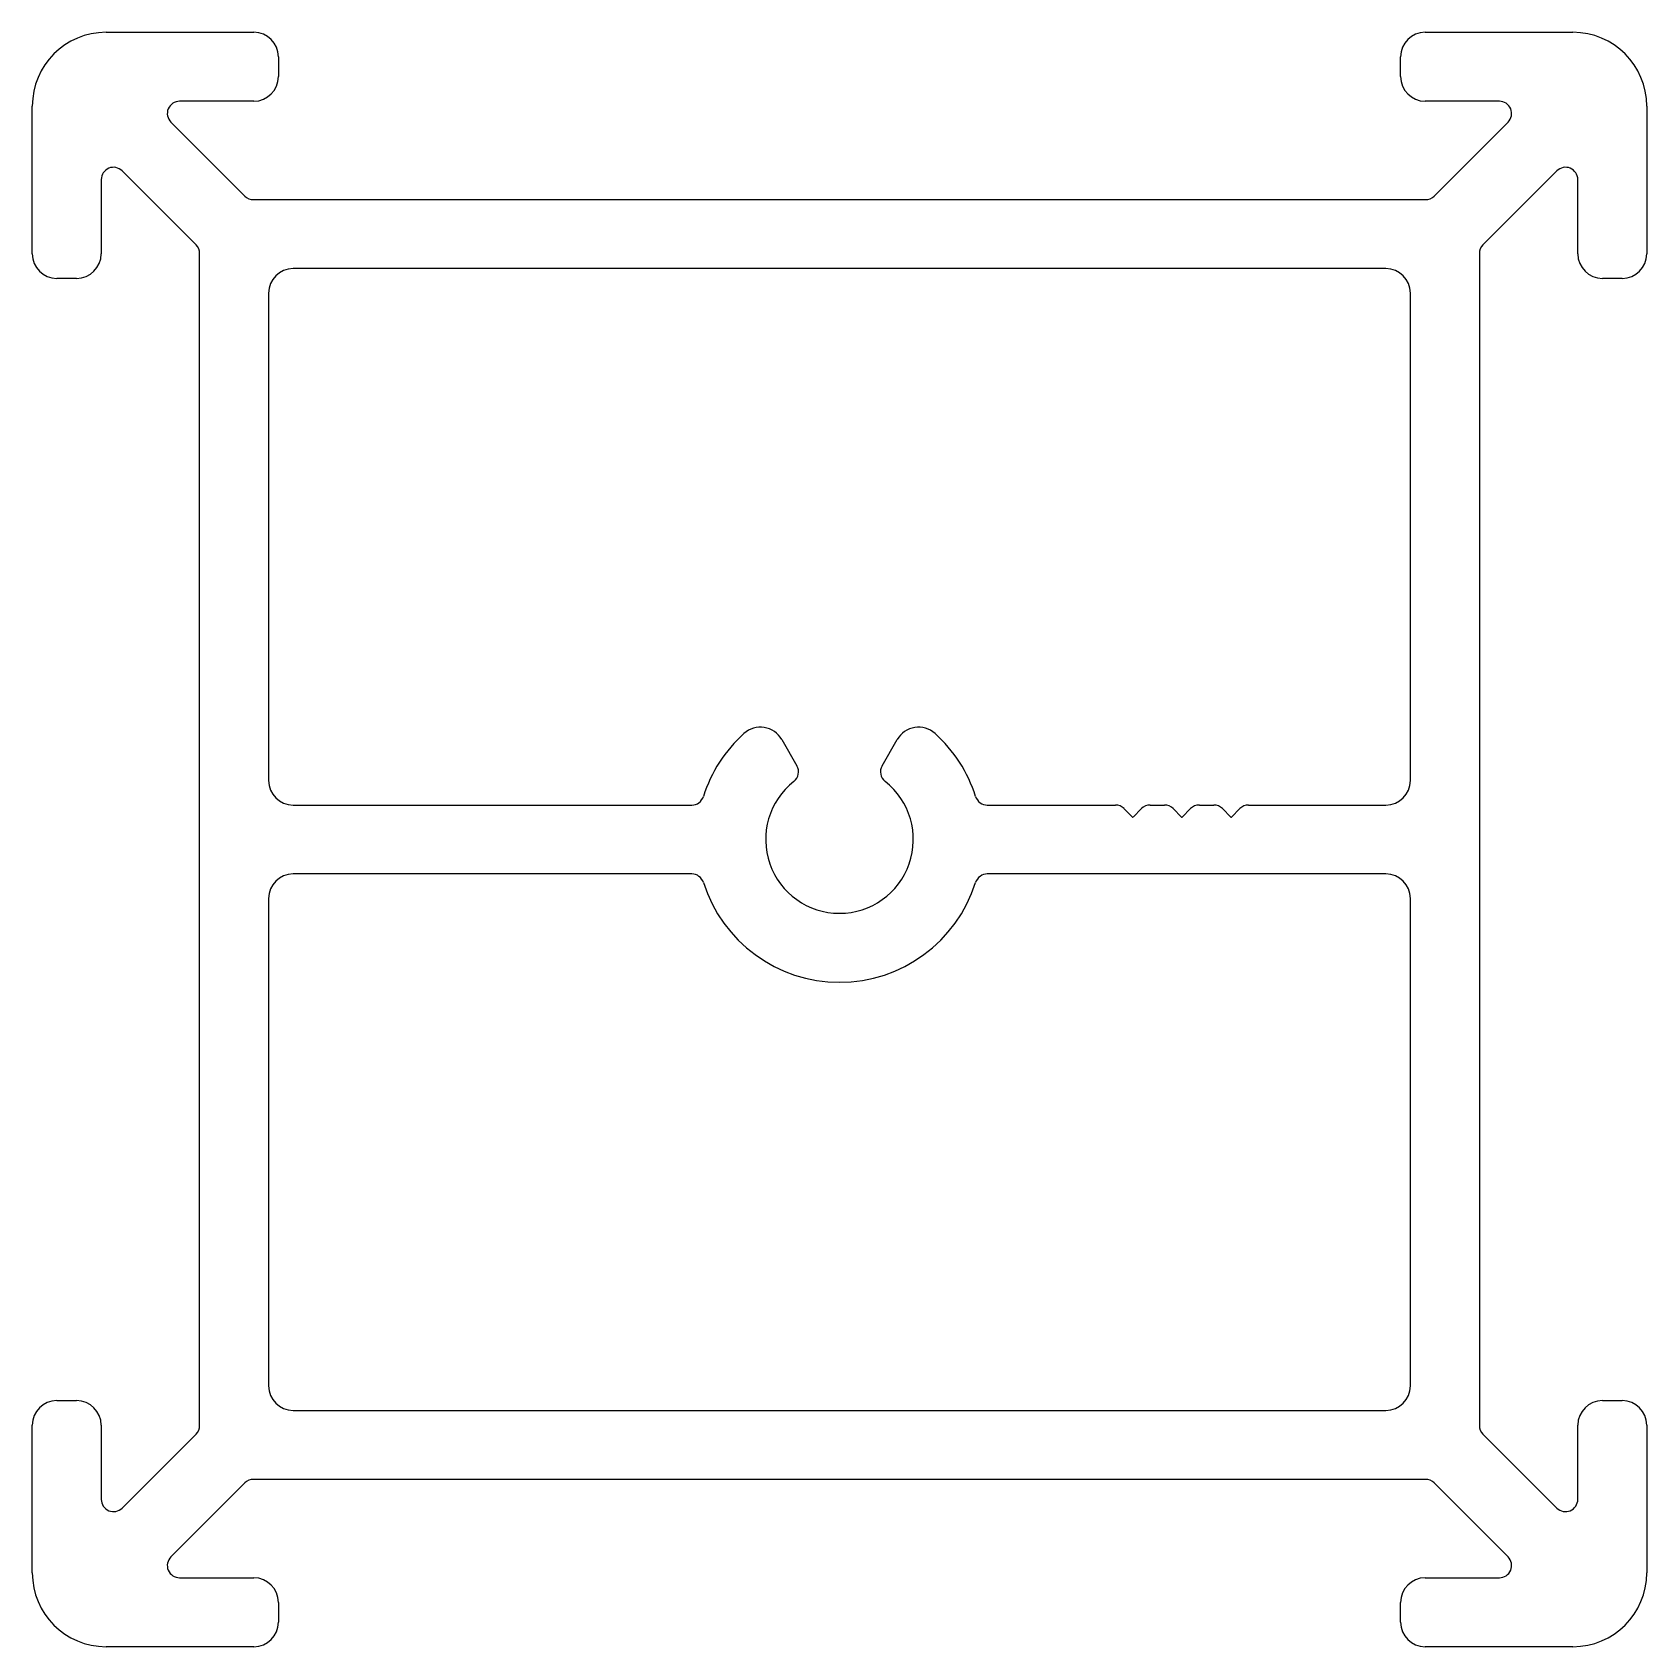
# Model space of a CAD drawing. Extents: x -16.4 to 16.4, y 0.3 to 33.1.
import ezdxf

# ---------------------------------------------------------------- set-up
doc = ezdxf.new("R2010")
doc.units = 0
doc.layers.get('0').update_dxf_attribs({"linetype": 'CONTINUOUS'})

msp = doc.modelspace()

# ---------------------------------------------------------------- linework, layer by layer
at = {"color": 7}
for p, q in [((-14.88, 33.089), (-11.88, 33.089)), ((11.92, 33.089), (14.92, 33.089)), ((-11.38, 32.589), (-11.38, 32.189)), ((11.42, 32.189), (11.42, 32.589)), ((-16.38, 28.589), (-16.38, 31.589)), ((-11.88, 31.689), (-13.387, 31.689)), ((13.426, 31.689), (11.92, 31.689)), ((16.42, 31.589), (16.42, 28.589)), ((-13.563, 31.262), (-12.063, 29.762)), ((12.103, 29.762), (13.603, 31.262)), ((-13.053, 28.772), (-14.553, 30.272)), ((14.593, 30.272), (13.093, 28.772)), ((-14.98, 30.096), (-14.98, 28.589)), ((15.02, 28.589), (15.02, 30.096)), ((-11.887, 29.689), (11.926, 29.689)), ((-12.98, 4.783), (-12.98, 28.596)), ((13.02, 28.596), (13.02, 4.783)), ((11.12, 28.289, -0.168), (-11.08, 28.289, -0.168)), ((-15.48, 28.089), (-15.88, 28.089)), ((15.92, 28.089), (15.52, 28.089)), ((-11.58, 27.789, -0.168), (-11.58, 17.889, -0.168)), ((11.62, 17.889, -0.168), (11.62, 27.789, -0.168)), ((-1.154, 18.722, -0.168), (-0.846, 18.189, -0.168)), ((0.886, 18.189, -0.168), (1.194, 18.722, -0.168)), ((-11.08, 17.389, -0.168), (-2.983, 17.389, -0.168)), ((3.023, 17.389, -0.168), (5.624, 17.389, -0.168)), ((6.331, 17.389, -0.168), (6.624, 17.389, -0.168)), ((7.331, 17.389, -0.168), (7.623, 17.389, -0.168)), ((8.331, 17.389, -0.168), (11.12, 17.389, -0.168)), ((5.8, 17.316, -0.168), (5.971, 17.145, -0.168)), ((5.983, 17.145, -0.168), (6.154, 17.316, -0.168)), ((6.8, 17.316, -0.168), (6.971, 17.145, -0.168)), ((6.983, 17.145, -0.168), (7.154, 17.316, -0.168)), ((7.8, 17.316, -0.168), (7.971, 17.145, -0.168)), ((7.983, 17.145, -0.168), (8.154, 17.316, -0.168)), ((-2.983, 15.989), (-11.08, 15.989)), ((11.12, 15.989), (3.023, 15.989)), ((-11.58, 15.489), (-11.58, 5.589)), ((11.62, 5.589), (11.62, 15.489)), ((-15.88, 5.289), (-15.48, 5.289)), ((15.52, 5.289), (15.92, 5.289)), ((-11.08, 5.089), (11.12, 5.089)), ((-16.38, 1.789), (-16.38, 4.789)), ((-14.98, 4.789), (-14.98, 3.283)), ((-14.553, 3.106), (-13.053, 4.606)), ((13.093, 4.606), (14.593, 3.106)), ((15.02, 3.283), (15.02, 4.789)), ((16.42, 4.789), (16.42, 1.789)), ((-12.063, 3.616), (-13.563, 2.116)), ((11.926, 3.689), (-11.887, 3.689)), ((13.603, 2.116), (12.103, 3.616)), ((-13.387, 1.689), (-11.88, 1.689)), ((11.92, 1.689), (13.426, 1.689)), ((-11.38, 1.189), (-11.38, 0.789)), ((11.42, 0.789), (11.42, 1.189)), ((-11.88, 0.289), (-14.88, 0.289)), ((14.92, 0.289), (11.92, 0.289))]:
    msp.add_line(p, q, dxfattribs=at)
for centre, radius, start, end in [((-14.88, 31.589), 1.5, 90, 180), ((-11.88, 32.589), 0.5, 0, 90), ((11.92, 32.589), 0.5, 90, 180), ((14.92, 31.589), 1.5, 0, 90), ((-11.88, 32.189), 0.5, 270, 0), ((11.92, 32.189), 0.5, 180, 270), ((-13.387, 31.439), 0.25, 90, 225), ((13.426, 31.439), 0.25, 315, 90), ((-14.73, 30.096), 0.25, 45, 180), ((14.77, 30.096), 0.25, 360, 135), ((-11.887, 29.939), 0.25, 225, 270), ((11.926, 29.939), 0.25, 270, 315), ((-15.88, 28.589), 0.5, 180, 270), ((-15.48, 28.589), 0.5, 270, 0), ((-13.23, 28.596), 0.25, 360, 45), ((13.27, 28.596), 0.25, 135, 180), ((15.52, 28.589), 0.5, 180, 270), ((15.92, 28.589), 0.5, 270, 360), ((-11.08, 27.789, -0.168), 0.5, 90, 180), ((11.12, 27.789, -0.168), 0.5, 0, 90), ((0.02, 16.689, -0.168), 2.9, 132.0247, 162.447), ((-1.587, 18.472, -0.168), 0.5, 30, 132.0247), ((1.627, 18.472, -0.168), 0.5, 47.9753, 150), ((0.02, 16.689, -0.168), 2.9, 17.553, 47.9753), ((-1.063, 18.064, -0.168), 0.25, 308.2132, 30), ((1.102, 18.064, -0.168), 0.25, 150, 231.7868), ((-11.08, 17.889, -0.168), 0.5, 180, 270), ((0.02, 16.689, -0.168), 1.5, 128.2132, 51.7868), ((11.12, 17.889, -0.168), 0.5, 270, 0), ((-2.983, 17.639, -0.168), 0.25, 270, 342.447), ((3.023, 17.639, -0.168), 0.25, 197.553, 270), ((5.624, 17.139, -0.168), 0.25, 45, 90), ((6.331, 17.139, -0.168), 0.25, 90, 135), ((6.624, 17.139, -0.168), 0.25, 45, 90), ((7.331, 17.139, -0.168), 0.25, 90, 135), ((7.623, 17.139, -0.168), 0.25, 45, 90), ((8.331, 17.139, -0.168), 0.25, 90, 135), ((5.977, 17.15, -0.168), 0.008, 225, 315), ((6.977, 17.15, -0.168), 0.008, 225, 315), ((7.977, 17.15, -0.168), 0.008, 225, 315), ((-11.08, 15.489), 0.5, 90, 180), ((-2.983, 15.739), 0.25, 17.553, 90), ((0.02, 16.689), 2.9, 197.553, 342.447), ((3.023, 15.739), 0.25, 90, 162.447), ((11.12, 15.489), 0.5, 0, 90), ((-11.08, 5.589), 0.5, 180, 270), ((11.12, 5.589), 0.5, 270, 0), ((-15.88, 4.789), 0.5, 90, 180), ((-15.48, 4.789), 0.5, 360, 90), ((15.52, 4.789), 0.5, 90, 180), ((15.92, 4.789), 0.5, 0, 90), ((-13.23, 4.783), 0.25, 315, 0), ((13.27, 4.783), 0.25, 180, 225), ((-11.887, 3.439), 0.25, 90, 135), ((11.926, 3.439), 0.25, 45, 90), ((-14.73, 3.283), 0.25, 180, 315), ((14.77, 3.283), 0.25, 225, 0), ((-13.387, 1.939), 0.25, 135, 270), ((13.426, 1.939), 0.25, 270, 45), ((-14.88, 1.789), 1.5, 180, 270), ((-11.88, 1.189), 0.5, 360, 90), ((11.92, 1.189), 0.5, 90, 180), ((14.92, 1.789), 1.5, 270, 0), ((-11.88, 0.789), 0.5, 270, 0), ((11.92, 0.789), 0.5, 180, 270)]:
    msp.add_arc(centre, radius, start, end, dxfattribs=at)

doc.saveas('drawing.dxf')
